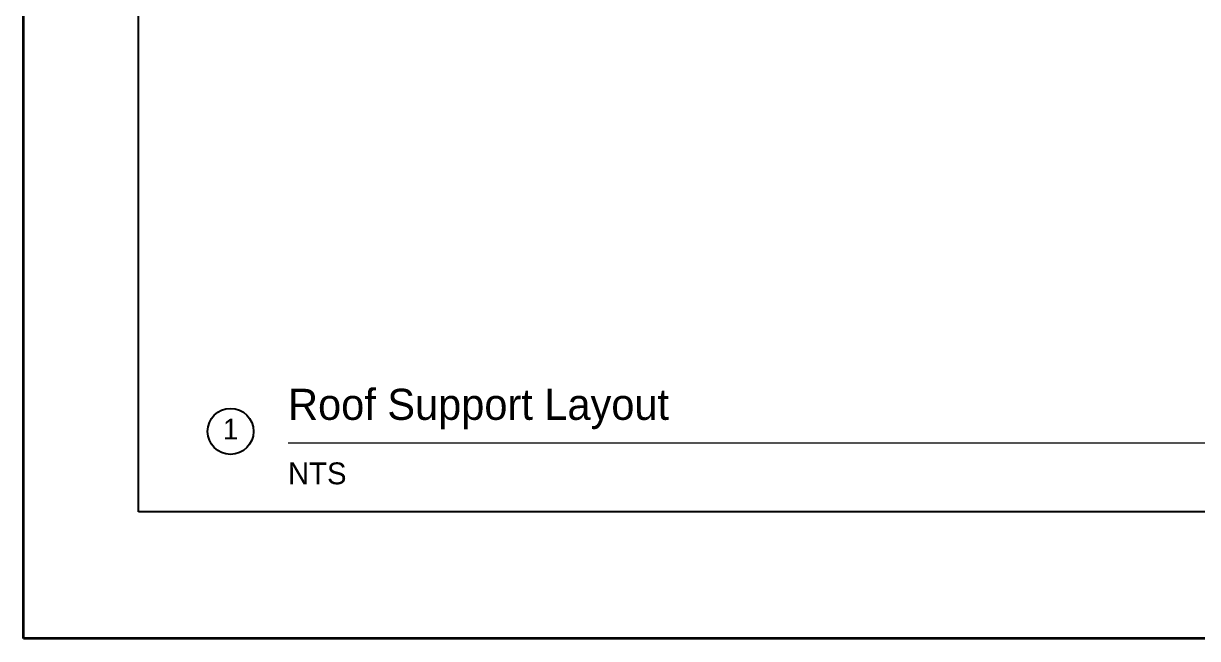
# Paper-space layout '01 Roof Support Layout' of a CAD drawing. Header units: millimetres. Extents: x 5 to 415, y 5 to 292.
# Drawn here: x 5 to 107.1, y 5 to 58.4 of the extents above; entities that cross this region are included whole.
import ezdxf
from ezdxf.enums import TextEntityAlignment as Align

# ---------------------------------------------------------------- set-up
doc = ezdxf.new("R2010")
doc.units = ezdxf.units.MM
doc.layers.add('FRAME', color=7, linetype='Continuous')
doc.layers.add('TEXT', color=7, linetype='Continuous')

# ---------------------------------------------------------------- blocks, each defined once
blk = doc.blocks.new('SHEET_01')
at = {"layer": 'FRAME', "color": 7, "linetype": 'Continuous', "lineweight": 35}
for p, q in [((5, 5), (5, 292)), ((415, 5), (5, 5))]:
    blk.add_line(p, q, dxfattribs=at)
at = {"layer": 'FRAME', "color": 7, "linetype": 'Continuous', "lineweight": 25}
for p, q in [((15, 16), (15, 277)), ((335, 16), (15, 16))]:
    blk.add_line(p, q, dxfattribs=at)
at = {"layer": 'FRAME', "color": 7, "linetype": 'Continuous', "lineweight": 15}
blk.add_line((28, 22), (327, 22), dxfattribs=at)
at = {"layer": 'FRAME'}
blk.add_circle((23, 23), 2, dxfattribs=at)
at = {"layer": 'TEXT'}
for s, height, p in [('Roof Support Layout', 2.7, (28, 24)), ('NTS', 1.9, (28, 18.4))]:
    blk.add_text(s, height=height, dxfattribs=at).set_placement(p)
blk.add_text('1', height=1.8, dxfattribs=at).set_placement((23, 22.3), align=Align.CENTER)

psp = doc.layouts.new('01 Roof Support Layout')

# ---------------------------------------------------------------- block references
psp.add_blockref('SHEET_01', (0, 0))

doc.saveas('drawing.dxf')
